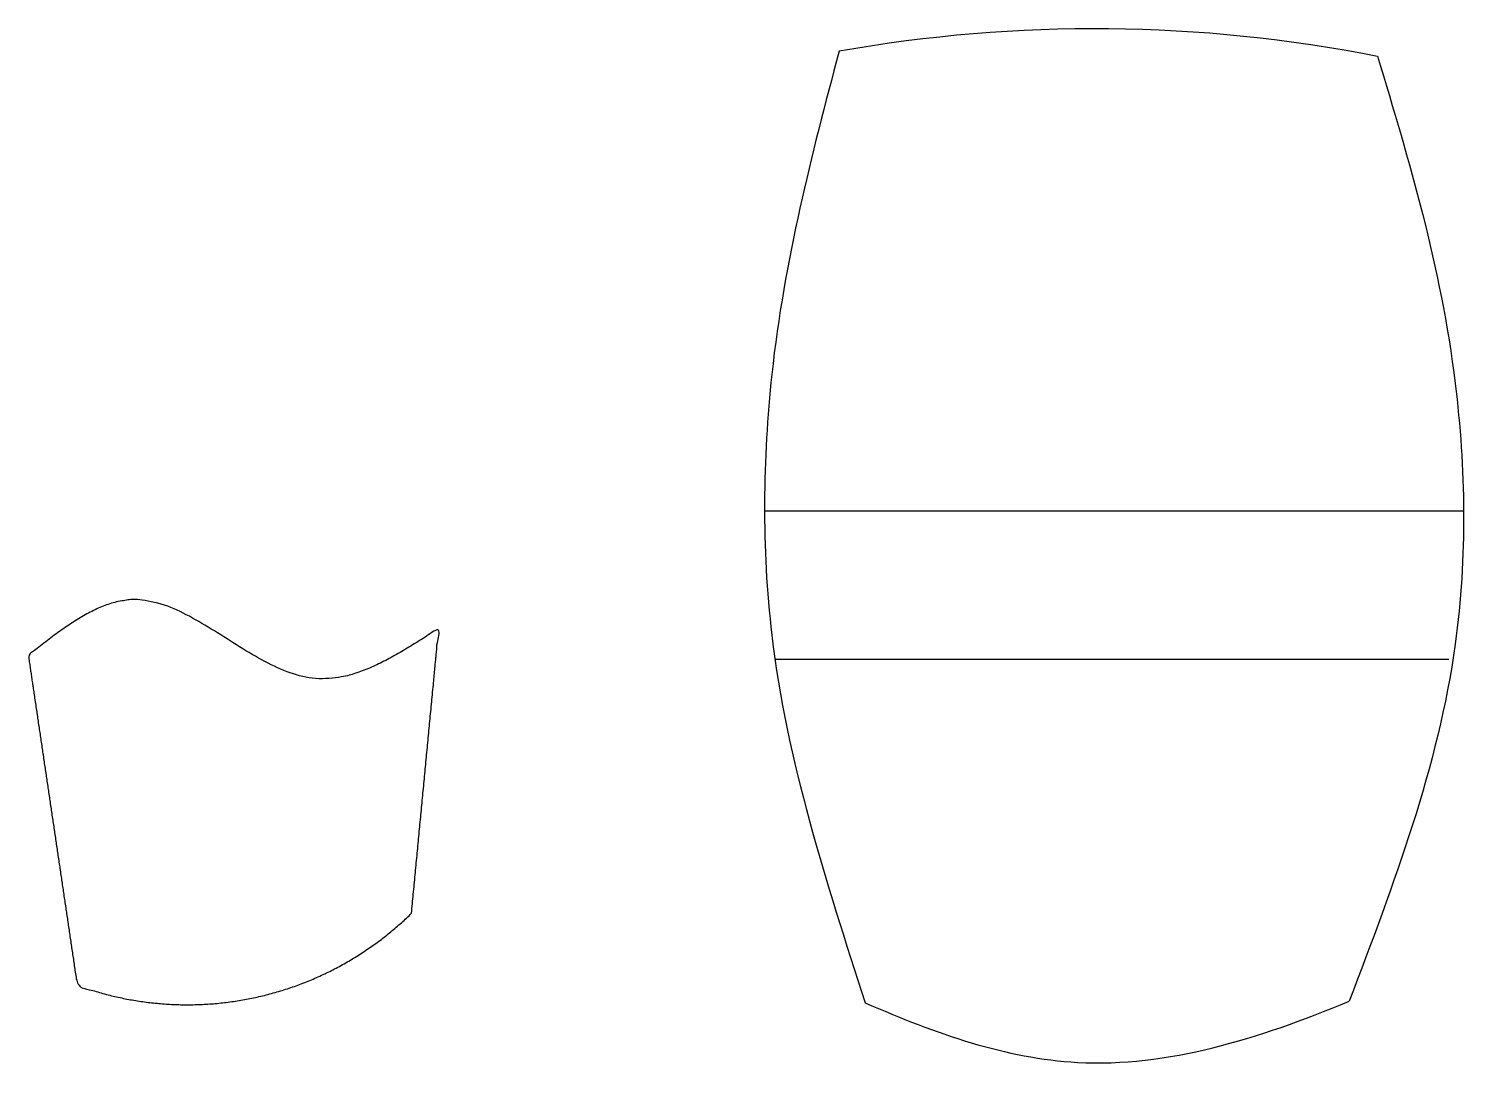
# Model space of a CAD drawing. Header units: inches. Extents: x 0.72 to 4.75, y 0.04 to 2.95.
import ezdxf

# ---------------------------------------------------------------- set-up
doc = ezdxf.new("R2010")
doc.units = ezdxf.units.IN
doc.header["$MEASUREMENT"] = 0
doc.layers.get('0').update_dxf_attribs({"true_color": 0xc2ced6})

msp = doc.modelspace()

# ---------------------------------------------------------------- linework, layer by layer
msp.add_arc((3.7029, -1.1548), 4.1038, 78.8698, 100.0534)
at = {"extrusion": (-2.13576e-16, -1, 0)}
for centre, radius, start, end in [((3.7656, -1.0029, -1.5974), 1.7527, 56.3852, 124.3009), ((3.7401, -1.0285, -1.1815), 1.601, 53.3831, 125.6426)]:
    msp.add_arc(centre, radius, start, end, dxfattribs=at)
for points in [[(2.9865, 2.886), (2.7982, 1.9801, 0.53), (2.7982, 1.2505, 0.3), (3.0601, 0.2202)], [(4.4951, 2.8719), (4.7125, 1.9549, 0.54), (4.7125, 1.2253, 0.3), (4.4155, 0.2245)]]:
    msp.add_spline(points, degree=3)
msp.add_rational_spline([(1.7889, 0.4708), (1.5346, 0.222), (1.1867, 0.1471), (0.8525, 0.2692), (0.8069, 0.5774), (0.7612, 0.8855), (0.7156, 1.1937), (0.8139, 1.2712), (1.0732, 1.4757), (1.4617, 1.006), (1.7484, 1.1934), (1.8652, 1.2697), (1.8398, 1.0034), (1.8144, 0.7371), (1.7889, 0.4708)], [1, 0.897339160773, 0.897339160773, 1, 1, 1, 1, 1, 1, 1, 1, 1, 1, 1, 1], degree=3, knots=[0, 0, 0, 0, 1.124684, 1.124684, 1.124684, 2.124684, 2.124684, 2.124684, 2.460045, 3.008795, 3.386214, 3.386214, 3.386214, 4.386214, 4.386214, 4.386214, 4.386214])
msp.add_open_spline([(3.0601, 0.2202), (3.2575, 0.1332), (3.7055, -0.0232), (4.1607, 0.119), (4.4155, 0.2245)], degree=3, knots=[0.27734, 0.27734, 0.27734, 0.27734, 0.903964, 1.696448, 1.696448, 1.696448, 1.696448])

doc.saveas('drawing.dxf')
